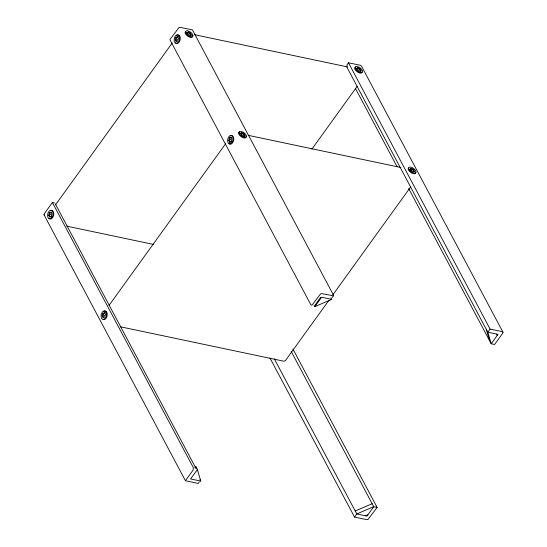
<?xml version="1.0" encoding="UTF-8"?>
<svg xmlns="http://www.w3.org/2000/svg" width="547" height="547" viewBox="0 0 547 547"><rect width="100%" height="100%" fill="white"/><g stroke="black" fill="none" stroke-linecap="round" stroke-linejoin="round"><path stroke-width="0.82" d="M199.293 481.907L198.199 483.418L185.426 480.731L44.013 214.773L44.252 213.802L52.389 202.52L54.426 202.951M497.093 335.619L497.332 334.648L496.642 334.08M348.487 62.782L490.085 329.089L487.821 332.22L497.996 334.367L491.22 343.762L487.821 332.22L346.853 67.096L347.126 64.662L348.487 62.782L360.692 65.353L361.389 65.92L502.987 332.227L502.748 333.198L494.611 344.48L491.22 343.762L408.718 188.606M50.864 216.947L51.951 216.462L49.647 217.05L48.71 215.292L49.408 212.81L51.712 212.215L49.408 212.81M50.009 216.605L49.387 215.436L50.085 212.947M51.274 216.318L51.965 213.829L51.035 212.079M176.599 37.497L175.902 39.979L176.838 41.736L176.155 41.593L175.225 39.835L175.915 37.353L178.226 36.765L175.915 37.353M103.574 313.554L102.884 316.043L103.814 317.793L103.137 317.65L102.207 315.899L102.898 313.41L105.202 312.822L102.898 313.41M104.525 312.679L105.455 314.436L104.764 316.918L103.137 317.65M230.089 138.097L229.398 140.586L230.328 142.336L229.651 142.199L228.714 140.442L229.412 137.953L231.716 137.365L229.412 137.953M229.651 142.199L231.278 141.468L231.969 138.979L231.039 137.222M55.479 204.893L172.23 42.974M187.074 32.54L186.623 33.169L188.353 32.027L190.561 33.271L191.491 35.029L190.212 35.541L188.011 34.297L187.074 32.54L188.353 32.027M191.04 35.658L190.103 33.9L190.561 33.271M108.969 305.5L225.72 143.581M241.391 133.263L241.842 132.634L244.051 133.878L244.981 135.635L244.53 136.258L243.6 134.507L241.391 133.263L240.112 133.769M241.049 135.526L241.5 134.897L240.571 133.147L241.842 132.634M243.6 134.507L244.051 133.878M243.258 136.771L244.981 135.635M357.929 67.746L356.206 68.888L357.929 67.746L360.138 68.99L361.075 70.748L360.623 71.377L359.687 69.619L357.478 68.375M359.687 69.619L360.138 68.99M311.811 149.222L357.218 86.255M185.85 480.109L193.084 470.078L193.358 467.644L52.389 202.52M194.835 467.924L195.805 466.584L197.378 469.545L200.776 481.087L190.602 478.94L197.378 469.545M410.975 168.982L411.426 168.353L413.635 169.597L414.564 171.355L414.113 171.977L413.183 170.226L410.975 168.982L409.696 169.488M410.633 171.245L411.084 170.616L410.147 168.866L411.426 168.353M315.175 304.932L320.679 297.308M314.067 305.137L314.853 306.621L321.629 297.219L331.803 299.359L331.017 297.883M413.183 170.226L413.635 169.597M328.884 300.337L285.479 360.541L283.879 361.225L120.244 326.757M332.877 294.806L410.708 186.855M332.132 297.677L333.485 295.797L333.438 295.045L192.469 29.921L180.257 27.35L179.033 27.514L169.864 39.596L310.833 304.72L311.544 305.192L312.364 304.652L320.631 293.821L321.855 293.657L333.485 295.797M354.531 517.079L356.794 513.948L373.745 506.686L377.136 507.404L367.967 519.486L366.743 519.65L354.531 517.079L269.897 357.895M367.871 514.836L365.608 515.8M176.155 41.593L177.782 40.861L178.479 38.372L177.543 36.622M314.853 306.621L331.803 299.359M355.215 510.987L372.172 503.732M361.075 70.748L359.796 71.26L357.588 70.016L356.658 68.259M414.564 171.355L413.293 171.861L411.084 170.616M194.67 34.728L347.448 66.905M176.852 39.104L177.529 39.247M175.225 39.835L175.902 39.979M248.16 135.328L400.944 167.512M230.342 139.711L231.019 139.854M228.714 140.442L229.398 140.586M231.278 141.468L231.955 141.605M50.338 214.561L51.015 214.704M48.71 215.292L49.387 215.436M66.755 226.15L153.577 244.441M490.085 329.089L502.29 331.66L502.987 332.227M105.455 314.436L106.139 314.58M103.834 315.168L104.511 315.311M102.207 315.899L102.884 316.043M187.901 32.656L190.103 33.9M241.5 134.897L243.709 136.141M44.013 214.773L44.71 215.34M355.454 88.436L397.108 166.767M292.898 348.979L377.136 507.404M291.243 351.53L373.745 506.686L366.969 516.088L356.794 513.948L274.293 358.791M55.302 203.867L196.086 468.642M199.99 479.603L200.776 481.087M486.249 329.267L489.647 340.808M195.805 466.584L196.257 468.123M103.8 311.462A4.369 2.66 -78.1 0 1 107.239 314.99A4.369 2.66 -78.1 0 1 103.13 319.4M230.314 136.005A4.369 2.66 -78.1 0 1 233.678 140.1A4.369 2.66 -78.1 0 1 229.07 143.458M245.938 136.237A4.369 2.038 35.8 0 1 241.343 136.818A4.369 2.038 35.8 0 1 239.689 131.991M362.155 72.033A4.369 2.038 35.8 0 1 356.972 71.595A4.369 2.038 35.8 0 1 355.776 67.103M51.021 210.486A4.369 2.66 -78.1 0 1 53.558 215.511A4.369 2.66 -78.1 0 1 49.066 218.308M192.448 35.63A4.369 2.038 35.8 0 1 188.332 36.519A4.369 2.038 35.8 0 1 185.597 31.576M176.818 35.398A4.369 2.66 -78.1 0 1 180.189 39.493A4.369 2.66 -78.1 0 1 175.58 42.851M415.522 171.956A4.369 2.038 35.8 0 1 411.406 172.845A4.369 2.038 35.8 0 1 408.677 167.902M105.202 318.381A4.369 2.66 -78.1 0 0 105.209 311.072A4.369 2.66 -78.1 0 0 101.079 316.043A4.369 2.66 -78.1 0 0 105.202 318.381M231.716 142.924A4.369 2.66 -78.1 0 0 231.723 135.622A4.369 2.66 -78.1 0 0 227.593 140.586A4.369 2.66 -78.1 0 0 231.716 142.924M239.531 133.933A4.369 2.038 35.8 0 0 246.006 137.222A4.369 2.038 35.8 0 0 242.786 132.012A4.369 2.038 35.8 0 0 239.531 133.933M355.618 69.045A4.369 2.038 35.8 0 0 362.1 72.341A4.369 2.038 35.8 0 0 358.88 67.124A4.369 2.038 35.8 0 0 355.618 69.045M51.712 217.781A4.369 2.66 -78.1 0 0 51.719 210.472A4.369 2.66 -78.1 0 0 47.582 215.436A4.369 2.66 -78.1 0 0 51.712 217.781M186.042 33.326A4.369 2.038 35.8 0 0 192.517 36.622A4.369 2.038 35.8 0 0 189.296 31.405A4.369 2.038 35.8 0 0 186.042 33.326M178.226 42.324A4.369 2.66 -78.1 0 0 178.233 35.015A4.369 2.66 -78.1 0 0 174.096 39.979A4.369 2.66 -78.1 0 0 178.226 42.324M409.115 169.652A4.369 2.038 35.8 0 0 415.59 172.941A4.369 2.038 35.8 0 0 412.37 167.731A4.369 2.038 35.8 0 0 409.115 169.652"/></g></svg>
